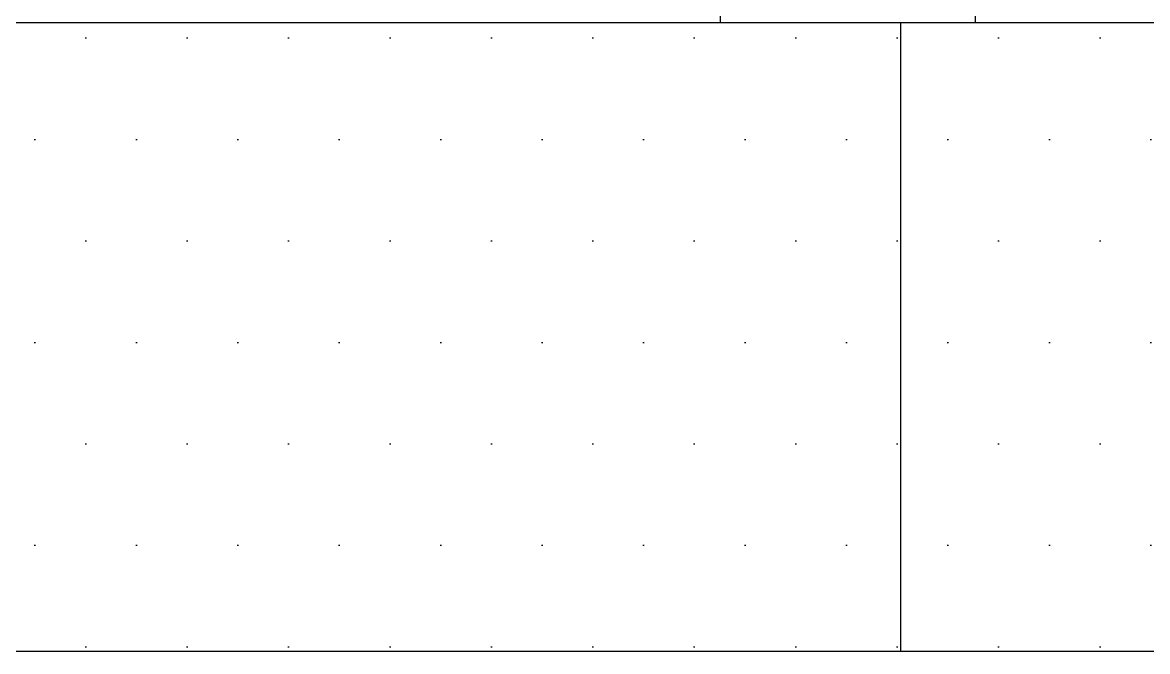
# Model space of a CAD drawing. Header units: millimetres. Extents: x -4391136 to -1798569, y -886572 to -291056.
# Drawn here: x -2459439.2 to -2458999.1, y -383660.9 to -383414.9 of the extents above; entities that cross this region are included whole.
import ezdxf

# ---------------------------------------------------------------- set-up
doc = ezdxf.new("R2010")
doc.units = ezdxf.units.MM
doc.set_wipeout_variables(frame=1)
for name, color, linetype in [('010 - ASPG_FLASHING_HATCH_', 7, 'Continuous'), ('010 - ASPG_FLASHING_MAIN_COLOR_2', 7, 'Continuous'), ('010 - ASPG_FLASHING_WIPEOUT_', 7, 'Continuous'), ('010 - ASPG_FRAMING_MAIN_COLOR_1', 7, 'Continuous'), ('010 - ASPG_FRAMING_WIPEOUT_', 7, 'Continuous'), ('_PP-Dim', 7, 'Continuous'), ('Xref-C-1-PP17-AR-2214-01-B$0$A-FLOR-E', 7, 'Continuous'), ('Xref-C-1-PP17-AR-2214-01-B$0$S-COLS', 7, 'Continuous'), ('Xref-C-1-PP17-AR-2214-01-B$0$S-COLS-E', 7, 'Continuous'), ('Xref-C-1-PP17-AR-2214-01-B$0$WALL-E', 7, 'Continuous')]:
    doc.layers.add(name, color=color, linetype=linetype)
pattern_1 = [(0, (0, 0), (19.84375, 39.6875), [0, -39.6875])]

# ---------------------------------------------------------------- blocks, each defined once
blk = doc.blocks.new('Xref-C-1-PP17-AR-2214-01-B$0$H-Wide Flange-Column - H100x100x17_2-V90-ENTRANCE 2 - LOWER ROOF FLOOR PLAN01-flat-1')
at = {"layer": 'Xref-C-1-PP17-AR-2214-01-B$0$S-COLS-E', "lineweight": 9}
h = blk.add_hatch(dxfattribs=at)
h.set_pattern_fill('ACET-2D-FP_47', angle=89.99999999993955, style=0, pattern_type=2)
h.set_pattern_definition([(44.99999999993954, (2739892.745000537, 508608.7629971096), (-251.447171389671, 251.4471713902016), []), (44.99999999993954, (2739892.745000537, 508989.7629971096), (-251.447171389671, 251.4471713902017), [])])
h.paths.add_polyline_path([(41.99999999674037, -50.00000000052387), (49.99999999674037, -50.00000000058208), (49.99999999674037, 49.99999999941792), (41.99999999674037, 49.99999999941792), (41.99999999674037, 12.99999999947613), (39.07106780866161, 5.9289321876131), (31.99999999674037, 2.999999999476131), (-32.00000000325963, 2.999999999534339), (-39.07106781518087, 5.928932187671307), (-42.00000000325963, 12.99999999953434), (-42.00000000325963, 49.99999999953434), (-50.00000000325963, 49.99999999953434), (-50.00000000325963, -50.00000000046566), (-42.00000000325963, -50.00000000046566), (-42.00000000325963, -13.00000000046566), (-39.07106781518087, -5.92893218860263), (-32.00000000325963, -3.000000000465661), (31.99999999674037, -3.000000000523869), (39.07106780866161, -5.928932188660838), (41.99999999674037, -13.00000000052387)])
at = {"layer": 'Xref-C-1-PP17-AR-2214-01-B$0$S-COLS', "color": 7}
for p, q in [((-50, 50.00000000005821), (-50, -49.99999999994179)), ((-42, 50.00000000005821), (-50, 50.00000000005821)), ((-42, 13.00000000005821), (-42, 50.00000000005821)), ((50, 49.99999999994179), (42, 49.99999999994179)), ((42, 49.99999999994179), (42, 12.99999999994179)), ((50, -50.00000000005821), (50, 49.99999999994179)), ((32, 2.999999999941792), (-32, 3.000000000058208)), ((-32, -2.999999999941792), (32, -3.000000000058208)), ((-42, -49.99999999994179), (-42, -12.99999999994179)), ((42, -13.00000000005821), (42, -50.00000000005821)), ((-50, -49.99999999994179), (-42, -49.99999999994179)), ((42, -50.00000000005821), (50, -50.00000000005821))]:
    blk.add_line(p, q, dxfattribs=at)
for centre, radius, start, end in [((-32, 13.00000000005821), 9.99999999999999, 180, 270), ((32, 12.99999999994179), 10.00000000000001, 270, 0), ((-32, -12.99999999994179), 10.00000000000001, 90, 180), ((32, -13.00000000005821), 9.99999999999999, 0, 90)]:
    blk.add_arc(centre, radius, start, end, dxfattribs=at)
blk = doc.blocks.new('W-1-PP17-ENT2_REV00_20260526-152612_EX_LOPF-1')
at = {"layer": 'Xref-C-1-PP17-AR-2214-01-B$0$A-FLOR-E', "color": 7}
blk.add_line((-10699.99999829894, -399.9999999986612), (-15935.00000000233, -399.9999999986612), dxfattribs=at)
at = {"layer": 'Xref-C-1-PP17-AR-2214-01-B$0$WALL-E', "color": 7}
blk.add_line((-15934.99999829894, -399.9999999986612), (-10699.99999829894, -399.9999999986612), dxfattribs=at)
at = {"color": 7, "rotation": 270}
blk.add_blockref('Xref-C-1-PP17-AR-2214-01-B$0$H-Wide Flange-Column - H100x100x17_2-V90-ENTRANCE 2 - LOWER ROOF FLOOR PLAN01-flat-1', (-11959.81650903635, -249.9999999986612), dxfattribs=at)
blk = doc.blocks.new('*U1989')
at = {"color": 7}
blk.add_wipeout([(-2861.052723732777, -1.8189894035458565e-12), (2700.4233764628866, -1.8189894035458565e-12), (2700.4233764628866, 119.92499999998654), (-2861.052723732777, 119.92499999998654)], dxfattribs=at).dxf.layer = '010 - ASPG_FRAMING_WIPEOUT_'
at = {"layer": '010 - ASPG_FRAMING_MAIN_COLOR_1', "color": 7}
for p, q in [((2700.423376462888, 119.9249999999884), (-2861.052723732777, 119.9249999999884)), ((-2861.052723732777, 114.8500000000058), (2700.423376462888, 114.8500000000058)), ((-2861.052723732777, 109.5400000000081), (2700.423376462888, 109.5400000000081)), ((-2861.052723732777, 10.38499999998021), (2700.423376462888, 10.38499999998021)), ((-2861.052723732733, 5.309999999997672), (2700.423376462888, 5.309999999997672))]:
    blk.add_line(p, q, dxfattribs=at)
blk = doc.blocks.new('W-1-PP17-ENT2_REV00_20260528-225335_ASPG_UPPF')
at = {"color": 7, "rotation": 180}
blk.add_blockref('*U1989', (-13570, -200.0000000032596), dxfattribs=at)
blk = doc.blocks.new('*U3053')
at = {"color": 7}
blk.add_wipeout([(0, -52.000000000100954), (2999.999999999822, -52.000000000100954), (2999.999999999822, -297.9999999999809), (0, -297.9999999999809)], dxfattribs=at).dxf.layer = '010 - ASPG_FLASHING_WIPEOUT_'
at = {"layer": '010 - ASPG_FLASHING_HATCH_'}
h = blk.add_hatch(dxfattribs=at)
h.set_pattern_fill('DOTS', scale=0.5)
h.set_pattern_definition(pattern_1)
h.paths.add_polyline_path([(0, -52), (3000, -52), (3000, -298), (1.094595811627281e-16, -298)])
at = {"layer": '010 - ASPG_FLASHING_MAIN_COLOR_2', "color": 7}
blk.add_lwpolyline([(0, -52), (3000, -52), (3000, -298), (1.094595811627281e-16, -298)], close=True, dxfattribs=at)
blk = doc.blocks.new('*U3056')
at = {"color": 7}
blk.add_wipeout([(0, -52.0000000001005), (1504.549754243166, -52.0000000001005), (1504.549754243166, -297.9999999999807), (0, -297.9999999999807)], dxfattribs=at).dxf.layer = '010 - ASPG_FLASHING_WIPEOUT_'
at = {"layer": '010 - ASPG_FLASHING_HATCH_'}
h = blk.add_hatch(dxfattribs=at)
h.set_pattern_fill('DOTS', scale=0.5)
h.set_pattern_definition(pattern_1)
h.paths.add_polyline_path([(0, -52), (1504.549754243344, -52), (1504.549754243344, -298), (1.094595811627281e-16, -298)])
at = {"layer": '010 - ASPG_FLASHING_MAIN_COLOR_2', "color": 7}
blk.add_lwpolyline([(0, -52), (1504.549754243344, -52), (1504.549754243344, -298), (1.094595811627281e-16, -298)], close=True, dxfattribs=at)

msp = doc.modelspace()

# ---------------------------------------------------------------- block references
at = {"color": 7}
msp.add_blockref('W-1-PP17-ENT2_REV00_20260528-225335_ASPG_UPPF', (-2447156.514610203, -383210.8748381315), dxfattribs=at)

# ---------------------------------------------------------------- next in the draw order: block references
at = {"layer": '_PP-Dim', "color": 7}
msp.add_blockref('W-1-PP17-ENT2_REV00_20260526-152612_EX_LOPF-1', (-2447156.514610203, -383210.8748381315), dxfattribs=at)

# ---------------------------------------------------------------- next in the draw order: block references
at = {"color": 7}
msp.add_blockref('*U3053', (-2462095.514610203, -383362.8748381349), dxfattribs=at)

# ---------------------------------------------------------------- next in the draw order: block references
msp.add_blockref('*U3056', (-2459095.514610203, -383362.8748381349), dxfattribs=at)

doc.saveas('drawing.dxf')
